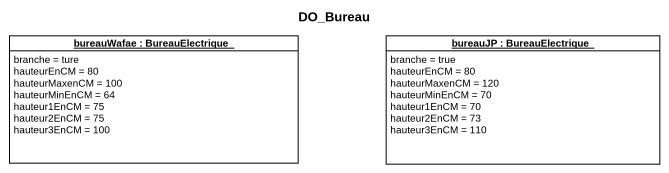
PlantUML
@startuml
title DO_Bureau
hide circle
hide empty members
object "bureauWafae : BureauElectrique" as bureauWafae {
  branche = ture
  hauteurEnCM = 80
  hauteurMaxenCM = 100
  hauteurMinEnCM = 64
  hauteur1EnCM = 75
  hauteur2EnCM = 75
  hauteur3EnCM = 100
}
object "bureauJP : BureauElectrique" as bureauJP {
  branche = true
  hauteurEnCM = 80
  hauteurMaxenCM = 120
  hauteurMinEnCM = 70
  hauteur1EnCM = 70
  hauteur2EnCM = 73
  hauteur3EnCM = 110
}
@enduml
